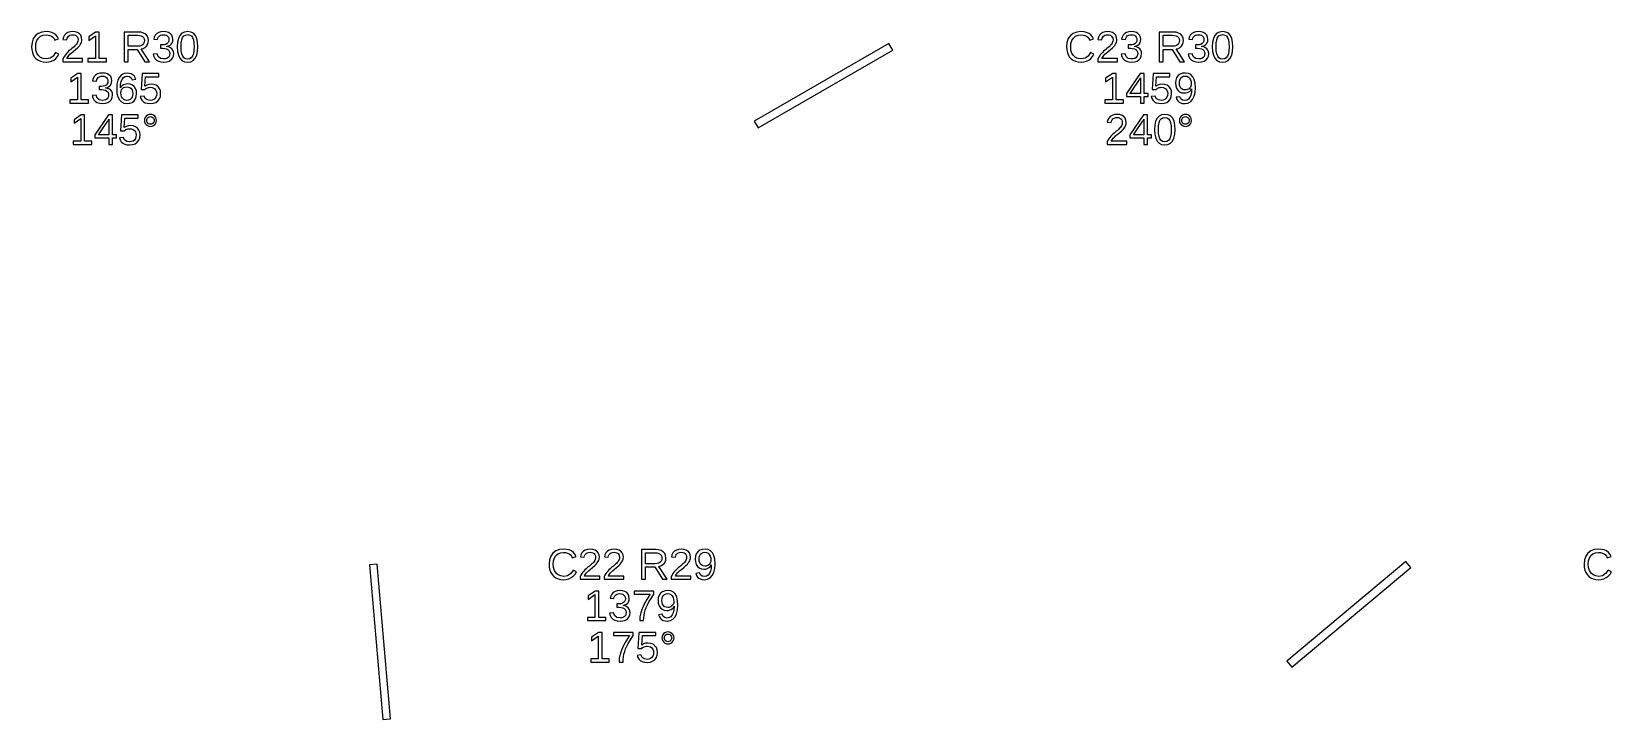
# Model space of a CAD drawing. Extents: x 194 to 2890, y 45 to 1503.
# Drawn here: x 2258 to 2563.3, y 1345 to 1478 of the extents above; entities that cross this region are included whole.
import ezdxf

# ---------------------------------------------------------------- set-up
doc = ezdxf.new("R2010")
doc.units = 0
doc.layers.get('0').update_dxf_attribs({"linetype": 'CONTINUOUS'})

msp = doc.modelspace()

# ---------------------------------------------------------------- linework, layer by layer
for points in [[(2261.31, 1472.09), (2261.81, 1472.22), (2262.26, 1472.44), (2262.66, 1472.73), (2262.99, 1473.11), (2263.26, 1473.56), (2262.62, 1473.88), (2262.15, 1473.22), (2261.55, 1472.82), (2260.81, 1472.69), (2260.23, 1472.76), (2259.73, 1472.97), (2259.32, 1473.33), (2259.01, 1473.8), (2258.83, 1474.37), (2258.77, 1475.02), (2258.83, 1475.68), (2259, 1476.24), (2259.3, 1476.7), (2259.7, 1477.04), (2260.19, 1477.25), (2260.78, 1477.32), (2261.16, 1477.29), (2261.51, 1477.2), (2261.83, 1477.05), (2262.09, 1476.85), (2262.31, 1476.59), (2262.47, 1476.29), (2263.2, 1476.53), (2262.97, 1476.96), (2262.67, 1477.31), (2262.3, 1477.59), (2261.86, 1477.79), (2261.35, 1477.91), (2260.77, 1477.95), (2259.96, 1477.86), (2259.28, 1477.6), (2258.72, 1477.17), (2258.31, 1476.59), (2258.06, 1475.87), (2257.98, 1475.02), (2258.02, 1474.44), (2258.13, 1473.91), (2258.31, 1473.44), (2258.56, 1473.03), (2258.89, 1472.68), (2259.27, 1472.41), (2259.72, 1472.21), (2260.22, 1472.09), (2260.77, 1472.05)], [(2267.79, 1472.75), (2264.8, 1472.75), (2264.9, 1472.95), (2265.03, 1473.14), (2265.2, 1473.35), (2265.4, 1473.56), (2265.65, 1473.79), (2265.94, 1474.04), (2266.45, 1474.46), (2266.83, 1474.8), (2267.09, 1475.06), (2267.28, 1475.28), (2267.43, 1475.5), (2267.55, 1475.72), (2267.63, 1475.94), (2267.68, 1476.16), (2267.7, 1476.38), (2267.65, 1476.84), (2267.49, 1477.23), (2267.23, 1477.54), (2266.88, 1477.77), (2266.43, 1477.9), (2265.9, 1477.95), (2265.41, 1477.9), (2264.98, 1477.77), (2264.61, 1477.54), (2264.32, 1477.24), (2264.13, 1476.88), (2264.02, 1476.45), (2264.77, 1476.38), (2264.84, 1476.66), (2264.96, 1476.9), (2265.13, 1477.09), (2265.35, 1477.23), (2265.61, 1477.32), (2265.9, 1477.35), (2266.2, 1477.32), (2266.46, 1477.23), (2266.67, 1477.09), (2266.82, 1476.89), (2266.92, 1476.65), (2266.95, 1476.35), (2266.93, 1476.13), (2266.87, 1475.92), (2266.79, 1475.73), (2266.67, 1475.55), (2266.53, 1475.37), (2266.36, 1475.2), (2266.18, 1475.03), (2265.99, 1474.86), (2265.78, 1474.69), (2265.56, 1474.52), (2265.35, 1474.34), (2265.13, 1474.15), (2264.91, 1473.94), (2264.7, 1473.72), (2264.5, 1473.49), (2264.31, 1473.23), (2264.14, 1472.95), (2263.99, 1472.65), (2263.99, 1472.13), (2267.79, 1472.13)], [(2272.44, 1472.75), (2271.04, 1472.75), (2271.04, 1477.86), (2270.36, 1477.86), (2269.01, 1476.93), (2269.01, 1476.24), (2270.3, 1477.16), (2270.3, 1472.75), (2268.84, 1472.75), (2268.84, 1472.13), (2272.44, 1472.13)], [(2276.62, 1474.51), (2278.4, 1474.51), (2279.89, 1472.13), (2280.79, 1472.13), (2279.16, 1474.6), (2279.57, 1474.71), (2279.91, 1474.9), (2280.19, 1475.15), (2280.4, 1475.46), (2280.52, 1475.82), (2280.56, 1476.22), (2280.5, 1476.7), (2280.33, 1477.1), (2280.03, 1477.43), (2279.63, 1477.67), (2279.14, 1477.82), (2278.54, 1477.86), (2275.84, 1477.86), (2275.84, 1472.13), (2276.62, 1472.13)], [(2284.07, 1472.1), (2284.56, 1472.24), (2284.94, 1472.49), (2285.22, 1472.82), (2285.39, 1473.23), (2285.44, 1473.71), (2285.4, 1474.06), (2285.28, 1474.36), (2285.09, 1474.63), (2284.82, 1474.83), (2284.48, 1474.98), (2284.08, 1475.06), (2284.08, 1475.07), (2284.44, 1475.18), (2284.74, 1475.33), (2284.98, 1475.54), (2285.15, 1475.79), (2285.25, 1476.09), (2285.29, 1476.43), (2285.23, 1476.87), (2285.07, 1477.25), (2284.81, 1477.55), (2284.45, 1477.77), (2284, 1477.91), (2283.47, 1477.95), (2282.97, 1477.91), (2282.54, 1477.77), (2282.17, 1477.56), (2281.89, 1477.26), (2281.69, 1476.89), (2281.59, 1476.46), (2282.33, 1476.4), (2282.39, 1476.68), (2282.5, 1476.91), (2282.68, 1477.1), (2282.89, 1477.24), (2283.16, 1477.32), (2283.46, 1477.35), (2283.78, 1477.32), (2284.05, 1477.23), (2284.26, 1477.08), (2284.41, 1476.88), (2284.5, 1476.64), (2284.53, 1476.35), (2284.5, 1476.07), (2284.39, 1475.83), (2284.2, 1475.63), (2283.95, 1475.48), (2283.64, 1475.4), (2283.27, 1475.37), (2282.87, 1475.37), (2282.87, 1474.73), (2283.28, 1474.73), (2283.7, 1474.7), (2284.05, 1474.61), (2284.32, 1474.47), (2284.52, 1474.27), (2284.64, 1474.03), (2284.68, 1473.74), (2284.65, 1473.41), (2284.54, 1473.14), (2284.37, 1472.93), (2284.13, 1472.78), (2283.84, 1472.69), (2283.5, 1472.66), (2282.87, 1472.77), (2282.45, 1473.11), (2282.25, 1473.67), (2281.49, 1473.6), (2281.6, 1473.13), (2281.81, 1472.75), (2282.11, 1472.44), (2282.49, 1472.22), (2282.96, 1472.09), (2283.5, 1472.05)], [(2288.72, 1472.13), (2289.22, 1472.39), (2289.61, 1472.81), (2289.89, 1473.39), (2290.06, 1474.12), (2290.12, 1475), (2290.07, 1475.89), (2289.9, 1476.63), (2289.64, 1477.21), (2289.26, 1477.62), (2288.76, 1477.87), (2288.14, 1477.95), (2287.51, 1477.87), (2287, 1477.62), (2286.62, 1477.21), (2286.35, 1476.64), (2286.19, 1475.9), (2286.14, 1475), (2286.19, 1474.11), (2286.36, 1473.38), (2286.63, 1472.8), (2287.02, 1472.38), (2287.51, 1472.13), (2288.12, 1472.05)], [(2461.31, 1472.09), (2461.81, 1472.22), (2462.26, 1472.44), (2462.66, 1472.73), (2462.99, 1473.11), (2463.26, 1473.56), (2462.62, 1473.88), (2462.15, 1473.22), (2461.55, 1472.82), (2460.81, 1472.69), (2460.23, 1472.76), (2459.73, 1472.97), (2459.32, 1473.33), (2459.01, 1473.8), (2458.83, 1474.37), (2458.77, 1475.02), (2458.83, 1475.68), (2459, 1476.24), (2459.3, 1476.7), (2459.7, 1477.04), (2460.19, 1477.25), (2460.78, 1477.32), (2461.16, 1477.29), (2461.51, 1477.2), (2461.83, 1477.05), (2462.09, 1476.85), (2462.31, 1476.59), (2462.47, 1476.29), (2463.2, 1476.53), (2462.97, 1476.96), (2462.67, 1477.31), (2462.3, 1477.59), (2461.86, 1477.79), (2461.35, 1477.91), (2460.77, 1477.95), (2459.96, 1477.86), (2459.28, 1477.6), (2458.72, 1477.17), (2458.31, 1476.59), (2458.06, 1475.87), (2457.98, 1475.02), (2458.02, 1474.44), (2458.13, 1473.91), (2458.31, 1473.44), (2458.56, 1473.03), (2458.89, 1472.68), (2459.27, 1472.41), (2459.72, 1472.21), (2460.22, 1472.09), (2460.77, 1472.05)], [(2467.79, 1472.75), (2464.8, 1472.75), (2464.9, 1472.95), (2465.03, 1473.14), (2465.2, 1473.35), (2465.4, 1473.56), (2465.65, 1473.79), (2465.94, 1474.04), (2466.45, 1474.46), (2466.83, 1474.8), (2467.09, 1475.06), (2467.28, 1475.28), (2467.43, 1475.5), (2467.55, 1475.72), (2467.63, 1475.94), (2467.68, 1476.16), (2467.7, 1476.38), (2467.65, 1476.84), (2467.49, 1477.23), (2467.23, 1477.54), (2466.88, 1477.77), (2466.43, 1477.9), (2465.9, 1477.95), (2465.41, 1477.9), (2464.98, 1477.77), (2464.61, 1477.54), (2464.32, 1477.24), (2464.13, 1476.88), (2464.02, 1476.45), (2464.77, 1476.38), (2464.84, 1476.66), (2464.96, 1476.9), (2465.13, 1477.09), (2465.35, 1477.23), (2465.61, 1477.32), (2465.9, 1477.35), (2466.2, 1477.32), (2466.46, 1477.23), (2466.67, 1477.09), (2466.82, 1476.89), (2466.92, 1476.65), (2466.95, 1476.35), (2466.93, 1476.13), (2466.87, 1475.92), (2466.79, 1475.73), (2466.67, 1475.55), (2466.53, 1475.37), (2466.36, 1475.2), (2466.18, 1475.03), (2465.99, 1474.86), (2465.78, 1474.69), (2465.56, 1474.52), (2465.35, 1474.34), (2465.13, 1474.15), (2464.91, 1473.94), (2464.7, 1473.72), (2464.5, 1473.49), (2464.31, 1473.23), (2464.14, 1472.95), (2463.99, 1472.65), (2463.99, 1472.13), (2467.79, 1472.13)], [(2471.11, 1472.1), (2471.59, 1472.24), (2471.97, 1472.49), (2472.25, 1472.82), (2472.42, 1473.23), (2472.48, 1473.71), (2472.44, 1474.06), (2472.32, 1474.36), (2472.12, 1474.63), (2471.85, 1474.83), (2471.51, 1474.98), (2471.12, 1475.06), (2471.12, 1475.07), (2471.48, 1475.18), (2471.77, 1475.33), (2472.01, 1475.54), (2472.18, 1475.79), (2472.28, 1476.09), (2472.32, 1476.43), (2472.26, 1476.87), (2472.1, 1477.25), (2471.84, 1477.55), (2471.48, 1477.77), (2471.03, 1477.91), (2470.5, 1477.95), (2470, 1477.91), (2469.57, 1477.77), (2469.21, 1477.56), (2468.92, 1477.26), (2468.72, 1476.89), (2468.62, 1476.46), (2469.36, 1476.4), (2469.42, 1476.68), (2469.54, 1476.91), (2469.71, 1477.1), (2469.93, 1477.24), (2470.19, 1477.32), (2470.49, 1477.35), (2470.82, 1477.32), (2471.08, 1477.23), (2471.29, 1477.08), (2471.44, 1476.88), (2471.53, 1476.64), (2471.56, 1476.35), (2471.53, 1476.07), (2471.42, 1475.83), (2471.23, 1475.63), (2470.98, 1475.48), (2470.67, 1475.4), (2470.3, 1475.37), (2469.9, 1475.37), (2469.9, 1474.73), (2470.32, 1474.73), (2470.73, 1474.7), (2471.08, 1474.61), (2471.35, 1474.47), (2471.55, 1474.27), (2471.68, 1474.03), (2471.72, 1473.74), (2471.68, 1473.41), (2471.57, 1473.14), (2471.4, 1472.93), (2471.16, 1472.78), (2470.87, 1472.69), (2470.53, 1472.66), (2469.9, 1472.77), (2469.49, 1473.11), (2469.28, 1473.67), (2468.53, 1473.6), (2468.64, 1473.13), (2468.84, 1472.75), (2469.14, 1472.44), (2469.53, 1472.22), (2469.99, 1472.09), (2470.53, 1472.05)], [(2476.62, 1474.51), (2478.4, 1474.51), (2479.89, 1472.13), (2480.79, 1472.13), (2479.16, 1474.6), (2479.57, 1474.71), (2479.91, 1474.9), (2480.19, 1475.15), (2480.4, 1475.46), (2480.52, 1475.82), (2480.56, 1476.22), (2480.5, 1476.7), (2480.33, 1477.1), (2480.03, 1477.43), (2479.63, 1477.67), (2479.14, 1477.82), (2478.54, 1477.86), (2475.84, 1477.86), (2475.84, 1472.13), (2476.62, 1472.13)], [(2484.07, 1472.1), (2484.56, 1472.24), (2484.94, 1472.49), (2485.22, 1472.82), (2485.39, 1473.23), (2485.44, 1473.71), (2485.4, 1474.06), (2485.28, 1474.36), (2485.09, 1474.63), (2484.82, 1474.83), (2484.48, 1474.98), (2484.08, 1475.06), (2484.08, 1475.07), (2484.44, 1475.18), (2484.74, 1475.33), (2484.98, 1475.54), (2485.15, 1475.79), (2485.25, 1476.09), (2485.29, 1476.43), (2485.23, 1476.87), (2485.07, 1477.25), (2484.81, 1477.55), (2484.45, 1477.77), (2484, 1477.91), (2483.47, 1477.95), (2482.97, 1477.91), (2482.54, 1477.77), (2482.17, 1477.56), (2481.89, 1477.26), (2481.69, 1476.89), (2481.59, 1476.46), (2482.33, 1476.4), (2482.39, 1476.68), (2482.5, 1476.91), (2482.68, 1477.1), (2482.89, 1477.24), (2483.16, 1477.32), (2483.46, 1477.35), (2483.78, 1477.32), (2484.05, 1477.23), (2484.26, 1477.08), (2484.41, 1476.88), (2484.5, 1476.64), (2484.53, 1476.35), (2484.5, 1476.07), (2484.39, 1475.83), (2484.2, 1475.63), (2483.95, 1475.48), (2483.64, 1475.4), (2483.27, 1475.37), (2482.87, 1475.37), (2482.87, 1474.73), (2483.28, 1474.73), (2483.7, 1474.7), (2484.05, 1474.61), (2484.32, 1474.47), (2484.52, 1474.27), (2484.64, 1474.03), (2484.68, 1473.74), (2484.65, 1473.41), (2484.54, 1473.14), (2484.37, 1472.93), (2484.13, 1472.78), (2483.84, 1472.69), (2483.5, 1472.66), (2482.87, 1472.77), (2482.45, 1473.11), (2482.25, 1473.67), (2481.49, 1473.6), (2481.6, 1473.13), (2481.81, 1472.75), (2482.11, 1472.44), (2482.49, 1472.22), (2482.96, 1472.09), (2483.5, 1472.05)], [(2488.72, 1472.13), (2489.22, 1472.39), (2489.61, 1472.81), (2489.89, 1473.39), (2490.06, 1474.12), (2490.12, 1475), (2490.07, 1475.89), (2489.9, 1476.63), (2489.64, 1477.21), (2489.26, 1477.62), (2488.76, 1477.87), (2488.14, 1477.95), (2487.51, 1477.87), (2487, 1477.62), (2486.62, 1477.21), (2486.35, 1476.64), (2486.19, 1475.9), (2486.14, 1475), (2486.19, 1474.11), (2486.36, 1473.38), (2486.63, 1472.8), (2487.02, 1472.38), (2487.51, 1472.13), (2488.12, 1472.05)], [(2276.62, 1475.13), (2276.62, 1477.24), (2278.46, 1477.24), (2278.85, 1477.21), (2279.18, 1477.13), (2279.44, 1476.98), (2279.63, 1476.78), (2279.74, 1476.52), (2279.78, 1476.22), (2279.74, 1475.9), (2279.63, 1475.63), (2279.44, 1475.41), (2279.19, 1475.25), (2278.87, 1475.16), (2278.49, 1475.13)], [(2287.73, 1472.71), (2287.41, 1472.9), (2287.18, 1473.21), (2287.01, 1473.66), (2286.91, 1474.26), (2286.88, 1475), (2286.91, 1475.76), (2287.01, 1476.36), (2287.17, 1476.81), (2287.41, 1477.11), (2287.73, 1477.29), (2288.14, 1477.36), (2288.54, 1477.29), (2288.86, 1477.11), (2289.09, 1476.8), (2289.25, 1476.35), (2289.34, 1475.75), (2289.37, 1475), (2289.34, 1474.27), (2289.24, 1473.68), (2289.07, 1473.23), (2288.83, 1472.91), (2288.52, 1472.71), (2288.13, 1472.65)], [(2424.38, 1474.35), (2423.62, 1475.65), (2397.64, 1460.65), (2398.39, 1459.35)], [(2476.62, 1475.13), (2476.62, 1477.24), (2478.46, 1477.24), (2478.85, 1477.21), (2479.18, 1477.13), (2479.44, 1476.98), (2479.63, 1476.78), (2479.74, 1476.52), (2479.78, 1476.22), (2479.74, 1475.9), (2479.63, 1475.63), (2479.44, 1475.41), (2479.19, 1475.25), (2478.87, 1475.16), (2478.49, 1475.13)], [(2487.73, 1472.71), (2487.41, 1472.9), (2487.18, 1473.21), (2487.01, 1473.66), (2486.91, 1474.26), (2486.88, 1475), (2486.91, 1475.76), (2487.01, 1476.36), (2487.17, 1476.81), (2487.41, 1477.11), (2487.73, 1477.29), (2488.14, 1477.36), (2488.54, 1477.29), (2488.86, 1477.11), (2489.09, 1476.8), (2489.25, 1476.35), (2489.34, 1475.75), (2489.37, 1475), (2489.34, 1474.27), (2489.24, 1473.68), (2489.07, 1473.23), (2488.83, 1472.91), (2488.52, 1472.71), (2488.13, 1472.65)], [(2268.96, 1464.75), (2267.56, 1464.75), (2267.56, 1469.86), (2266.89, 1469.86), (2265.53, 1468.93), (2265.53, 1468.24), (2266.83, 1469.16), (2266.83, 1464.75), (2265.37, 1464.75), (2265.37, 1464.13), (2268.96, 1464.13)], [(2272.26, 1464.1), (2272.74, 1464.24), (2273.13, 1464.49), (2273.41, 1464.82), (2273.58, 1465.23), (2273.63, 1465.71), (2273.59, 1466.06), (2273.47, 1466.36), (2273.28, 1466.63), (2273.01, 1466.83), (2272.67, 1466.98), (2272.27, 1467.06), (2272.27, 1467.07), (2272.63, 1467.18), (2272.93, 1467.33), (2273.17, 1467.54), (2273.34, 1467.79), (2273.44, 1468.09), (2273.47, 1468.43), (2273.42, 1468.87), (2273.26, 1469.25), (2273, 1469.55), (2272.64, 1469.77), (2272.19, 1469.91), (2271.66, 1469.95), (2271.16, 1469.91), (2270.73, 1469.77), (2270.36, 1469.56), (2270.08, 1469.26), (2269.88, 1468.89), (2269.78, 1468.46), (2270.52, 1468.4), (2270.58, 1468.68), (2270.69, 1468.91), (2270.86, 1469.1), (2271.08, 1469.24), (2271.35, 1469.32), (2271.65, 1469.35), (2271.97, 1469.32), (2272.24, 1469.23), (2272.45, 1469.08), (2272.6, 1468.88), (2272.69, 1468.64), (2272.72, 1468.35), (2272.69, 1468.07), (2272.57, 1467.83), (2272.39, 1467.63), (2272.14, 1467.48), (2271.83, 1467.4), (2271.46, 1467.37), (2271.06, 1467.37), (2271.06, 1466.73), (2271.47, 1466.73), (2271.89, 1466.7), (2272.24, 1466.61), (2272.51, 1466.47), (2272.71, 1466.27), (2272.83, 1466.03), (2272.87, 1465.74), (2272.84, 1465.41), (2272.73, 1465.14), (2272.56, 1464.93), (2272.32, 1464.78), (2272.03, 1464.69), (2271.69, 1464.66), (2271.06, 1464.77), (2270.64, 1465.11), (2270.44, 1465.67), (2269.68, 1465.6), (2269.79, 1465.13), (2270, 1464.75), (2270.3, 1464.44), (2270.68, 1464.22), (2271.15, 1464.09), (2271.69, 1464.05)], [(2276.95, 1464.11), (2277.41, 1464.28), (2277.78, 1464.57), (2278.05, 1464.97), (2278.21, 1465.44), (2278.27, 1466.01), (2278.22, 1466.53), (2278.06, 1466.97), (2277.8, 1467.34), (2277.46, 1467.62), (2277.04, 1467.78), (2276.54, 1467.84), (2276.24, 1467.82), (2275.97, 1467.75), (2275.71, 1467.64), (2275.49, 1467.5), (2275.3, 1467.31), (2275.15, 1467.08), (2275.19, 1467.76), (2275.3, 1468.32), (2275.5, 1468.77), (2275.76, 1469.1), (2276.08, 1469.29), (2276.47, 1469.36), (2276.89, 1469.28), (2277.21, 1469.04), (2277.41, 1468.66), (2278.11, 1468.78), (2277.78, 1469.43), (2277.23, 1469.82), (2276.47, 1469.95), (2275.87, 1469.86), (2275.36, 1469.6), (2274.96, 1469.15), (2274.66, 1468.54), (2274.48, 1467.78), (2274.42, 1466.87), (2274.48, 1466.02), (2274.65, 1465.32), (2274.94, 1464.77), (2275.33, 1464.37), (2275.82, 1464.13), (2276.42, 1464.05)], [(2281.48, 1464.11), (2281.97, 1464.28), (2282.38, 1464.57), (2282.68, 1464.96), (2282.86, 1465.44), (2282.92, 1466), (2282.86, 1466.5), (2282.7, 1466.93), (2282.42, 1467.29), (2282.04, 1467.57), (2281.59, 1467.73), (2281.07, 1467.79), (2280.62, 1467.75), (2280.23, 1467.63), (2279.88, 1467.42), (2279.99, 1469.24), (2282.59, 1469.24), (2282.59, 1469.86), (2279.33, 1469.86), (2279.14, 1466.78), (2279.85, 1466.78), (2280.02, 1466.92), (2280.19, 1467.02), (2280.36, 1467.1), (2280.54, 1467.15), (2280.72, 1467.18), (2280.92, 1467.19), (2281.27, 1467.15), (2281.57, 1467.04), (2281.82, 1466.86), (2282.01, 1466.61), (2282.12, 1466.32), (2282.16, 1465.98), (2282.12, 1465.6), (2282.01, 1465.27), (2281.82, 1465), (2281.57, 1464.81), (2281.27, 1464.69), (2280.9, 1464.65), (2280.34, 1464.74), (2279.94, 1465.03), (2279.71, 1465.5), (2278.97, 1465.41), (2279.1, 1465.01), (2279.3, 1464.67), (2279.59, 1464.4), (2279.95, 1464.21), (2280.38, 1464.09), (2280.88, 1464.05)], [(2468.96, 1464.75), (2467.56, 1464.75), (2467.56, 1469.86), (2466.89, 1469.86), (2465.53, 1468.93), (2465.53, 1468.24), (2466.83, 1469.16), (2466.83, 1464.75), (2465.37, 1464.75), (2465.37, 1464.13), (2468.96, 1464.13)], [(2472.95, 1465.43), (2473.76, 1465.43), (2473.76, 1466.01), (2472.95, 1466.01), (2472.95, 1469.86), (2472.18, 1469.86), (2469.56, 1466), (2469.56, 1465.43), (2472.26, 1465.43), (2472.26, 1464.13), (2472.95, 1464.13)], [(2470.23, 1466.01), (2470.3, 1466.09), (2470.52, 1466.39), (2471.99, 1468.55), (2472.03, 1468.62), (2472.08, 1468.71), (2472.14, 1468.82), (2472.2, 1468.93), (2472.24, 1469), (2472.26, 1469.04), (2472.26, 1466.01)], [(2476.84, 1464.11), (2477.34, 1464.28), (2477.75, 1464.57), (2478.04, 1464.96), (2478.22, 1465.44), (2478.28, 1466), (2478.23, 1466.5), (2478.06, 1466.93), (2477.78, 1467.29), (2477.41, 1467.57), (2476.96, 1467.73), (2476.43, 1467.79), (2475.99, 1467.75), (2475.59, 1467.63), (2475.25, 1467.42), (2475.36, 1469.24), (2477.95, 1469.24), (2477.95, 1469.86), (2474.69, 1469.86), (2474.5, 1466.78), (2475.22, 1466.78), (2475.39, 1466.92), (2475.56, 1467.02), (2475.73, 1467.1), (2475.9, 1467.15), (2476.09, 1467.18), (2476.28, 1467.19), (2476.64, 1467.15), (2476.94, 1467.04), (2477.19, 1466.86), (2477.37, 1466.61), (2477.49, 1466.32), (2477.52, 1465.98), (2477.49, 1465.6), (2477.38, 1465.27), (2477.19, 1465), (2476.94, 1464.81), (2476.63, 1464.69), (2476.27, 1464.65), (2475.71, 1464.74), (2475.31, 1465.03), (2475.07, 1465.5), (2474.33, 1465.41), (2474.46, 1465.01), (2474.67, 1464.67), (2474.96, 1464.4), (2475.32, 1464.21), (2475.75, 1464.09), (2476.25, 1464.05)], [(2481.41, 1464.14), (2481.92, 1464.4), (2482.34, 1464.84), (2482.63, 1465.45), (2482.81, 1466.21), (2482.87, 1467.11), (2482.82, 1467.98), (2482.66, 1468.69), (2482.38, 1469.24), (2482, 1469.64), (2481.52, 1469.87), (2480.93, 1469.95), (2480.38, 1469.89), (2479.91, 1469.72), (2479.53, 1469.44), (2479.25, 1469.05), (2479.08, 1468.58), (2479.03, 1468.02), (2479.08, 1467.48), (2479.23, 1467.01), (2479.49, 1466.62), (2479.83, 1466.32), (2480.24, 1466.15), (2480.73, 1466.09), (2481.03, 1466.11), (2481.32, 1466.19), (2481.59, 1466.31), (2481.83, 1466.47), (2482.02, 1466.67), (2482.15, 1466.9), (2482.1, 1466.23), (2481.98, 1465.67), (2481.79, 1465.23), (2481.53, 1464.9), (2481.2, 1464.71), (2480.81, 1464.64), (2480.37, 1464.72), (2480.05, 1464.96), (2479.84, 1465.36), (2479.14, 1465.25), (2479.29, 1464.86), (2479.48, 1464.56), (2479.72, 1464.33), (2480.02, 1464.18), (2480.38, 1464.08), (2480.8, 1464.05)], [(2480.58, 1466.71), (2480.3, 1466.83), (2480.07, 1467.03), (2479.91, 1467.3), (2479.8, 1467.63), (2479.77, 1468.02), (2479.8, 1468.4), (2479.91, 1468.73), (2480.07, 1469), (2480.3, 1469.2), (2480.58, 1469.32), (2480.91, 1469.36), (2481.24, 1469.31), (2481.52, 1469.17), (2481.76, 1468.93), (2481.94, 1468.62), (2482.04, 1468.25), (2482.08, 1467.82), (2482.06, 1467.6), (2482.01, 1467.4), (2481.92, 1467.22), (2481.8, 1467.06), (2481.66, 1466.92), (2481.49, 1466.81), (2481.3, 1466.73), (2481.11, 1466.68), (2480.9, 1466.67)], [(2276.07, 1464.69), (2275.79, 1464.83), (2275.55, 1465.06), (2275.37, 1465.37), (2275.26, 1465.73), (2275.22, 1466.15), (2275.26, 1466.47), (2275.36, 1466.75), (2275.54, 1466.97), (2275.77, 1467.14), (2276.05, 1467.24), (2276.37, 1467.27), (2276.7, 1467.24), (2276.99, 1467.12), (2277.22, 1466.93), (2277.39, 1466.68), (2277.49, 1466.36), (2277.52, 1465.97), (2277.49, 1465.59), (2277.39, 1465.26), (2277.22, 1465), (2277, 1464.8), (2276.72, 1464.68), (2276.39, 1464.64)], [(2269.61, 1456.75), (2268.21, 1456.75), (2268.21, 1461.86), (2267.54, 1461.86), (2266.18, 1460.93), (2266.18, 1460.24), (2267.48, 1461.16), (2267.48, 1456.75), (2266.02, 1456.75), (2266.02, 1456.13), (2269.61, 1456.13)], [(2273.6, 1457.43), (2274.41, 1457.43), (2274.41, 1458.01), (2273.6, 1458.01), (2273.6, 1461.86), (2272.83, 1461.86), (2270.21, 1458), (2270.21, 1457.43), (2272.91, 1457.43), (2272.91, 1456.13), (2273.6, 1456.13)], [(2270.88, 1458.01), (2270.95, 1458.09), (2271.17, 1458.39), (2272.64, 1460.55), (2272.68, 1460.62), (2272.73, 1460.71), (2272.8, 1460.82), (2272.86, 1460.93), (2272.89, 1461), (2272.91, 1461.04), (2272.91, 1458.01)], [(2277.49, 1456.11), (2277.99, 1456.28), (2278.4, 1456.57), (2278.7, 1456.96), (2278.88, 1457.44), (2278.94, 1458), (2278.88, 1458.5), (2278.71, 1458.93), (2278.43, 1459.29), (2278.06, 1459.57), (2277.61, 1459.73), (2277.08, 1459.79), (2276.64, 1459.75), (2276.24, 1459.63), (2275.9, 1459.42), (2276.01, 1461.24), (2278.6, 1461.24), (2278.6, 1461.86), (2275.34, 1461.86), (2275.15, 1458.78), (2275.87, 1458.78), (2276.04, 1458.92), (2276.21, 1459.02), (2276.38, 1459.1), (2276.56, 1459.15), (2276.74, 1459.18), (2276.93, 1459.19), (2277.29, 1459.15), (2277.59, 1459.04), (2277.84, 1458.86), (2278.03, 1458.61), (2278.14, 1458.32), (2278.17, 1457.98), (2278.14, 1457.6), (2278.03, 1457.27), (2277.84, 1457), (2277.59, 1456.81), (2277.28, 1456.69), (2276.92, 1456.65), (2276.36, 1456.74), (2275.96, 1457.03), (2275.73, 1457.5), (2274.98, 1457.41), (2275.11, 1457.01), (2275.32, 1456.67), (2275.61, 1456.4), (2275.97, 1456.21), (2276.4, 1456.09), (2276.9, 1456.05)], [(2281.25, 1459.67), (2281.53, 1459.78), (2281.77, 1459.97), (2281.96, 1460.21), (2282.08, 1460.48), (2282.12, 1460.79), (2282.08, 1461.1), (2281.97, 1461.37), (2281.78, 1461.61), (2281.53, 1461.8), (2281.26, 1461.91), (2280.95, 1461.95), (2280.64, 1461.91), (2280.36, 1461.8), (2280.12, 1461.61), (2279.93, 1461.37), (2279.82, 1461.09), (2279.78, 1460.79), (2279.82, 1460.49), (2279.93, 1460.22), (2280.13, 1459.97), (2280.37, 1459.78), (2280.64, 1459.67), (2280.95, 1459.63)], [(2280.76, 1460.08), (2280.59, 1460.15), (2280.44, 1460.27), (2280.32, 1460.43), (2280.25, 1460.6), (2280.23, 1460.79), (2280.25, 1460.98), (2280.32, 1461.15), (2280.44, 1461.31), (2280.59, 1461.43), (2280.76, 1461.5), (2280.95, 1461.52), (2281.14, 1461.5), (2281.31, 1461.43), (2281.46, 1461.31), (2281.58, 1461.16), (2281.65, 1460.99), (2281.67, 1460.79), (2281.65, 1460.6), (2281.58, 1460.42), (2281.46, 1460.27), (2281.31, 1460.15), (2281.14, 1460.08), (2280.95, 1460.06)], [(2469.6, 1456.75), (2466.61, 1456.75), (2466.71, 1456.95), (2466.84, 1457.14), (2467.01, 1457.35), (2467.21, 1457.56), (2467.46, 1457.79), (2467.75, 1458.04), (2468.26, 1458.46), (2468.64, 1458.8), (2468.9, 1459.06), (2469.09, 1459.28), (2469.24, 1459.5), (2469.36, 1459.72), (2469.44, 1459.94), (2469.49, 1460.16), (2469.51, 1460.38), (2469.46, 1460.84), (2469.3, 1461.23), (2469.04, 1461.54), (2468.69, 1461.77), (2468.24, 1461.9), (2467.71, 1461.95), (2467.21, 1461.9), (2466.78, 1461.77), (2466.42, 1461.54), (2466.13, 1461.24), (2465.93, 1460.88), (2465.83, 1460.45), (2466.58, 1460.38), (2466.65, 1460.66), (2466.76, 1460.9), (2466.94, 1461.09), (2467.16, 1461.23), (2467.42, 1461.32), (2467.71, 1461.35), (2468.01, 1461.32), (2468.27, 1461.23), (2468.48, 1461.09), (2468.63, 1460.89), (2468.72, 1460.65), (2468.75, 1460.35), (2468.74, 1460.13), (2468.68, 1459.92), (2468.59, 1459.73), (2468.48, 1459.55), (2468.34, 1459.37), (2468.17, 1459.2), (2467.99, 1459.03), (2467.8, 1458.86), (2467.59, 1458.69), (2467.37, 1458.52), (2467.16, 1458.34), (2466.94, 1458.15), (2466.72, 1457.94), (2466.51, 1457.72), (2466.31, 1457.49), (2466.12, 1457.23), (2465.95, 1456.95), (2465.8, 1456.65), (2465.8, 1456.13), (2469.6, 1456.13)], [(2473.6, 1457.43), (2474.41, 1457.43), (2474.41, 1458.01), (2473.6, 1458.01), (2473.6, 1461.86), (2472.83, 1461.86), (2470.21, 1458), (2470.21, 1457.43), (2472.91, 1457.43), (2472.91, 1456.13), (2473.6, 1456.13)], [(2470.88, 1458.01), (2470.95, 1458.09), (2471.17, 1458.39), (2472.64, 1460.55), (2472.68, 1460.62), (2472.73, 1460.71), (2472.8, 1460.82), (2472.86, 1460.93), (2472.89, 1461), (2472.91, 1461.04), (2472.91, 1458.01)], [(2477.56, 1456.13), (2478.06, 1456.39), (2478.45, 1456.81), (2478.73, 1457.39), (2478.9, 1458.12), (2478.96, 1459), (2478.91, 1459.89), (2478.75, 1460.63), (2478.48, 1461.21), (2478.1, 1461.62), (2477.6, 1461.87), (2476.98, 1461.95), (2476.35, 1461.87), (2475.84, 1461.62), (2475.46, 1461.21), (2475.19, 1460.64), (2475.03, 1459.9), (2474.98, 1459), (2475.03, 1458.11), (2475.2, 1457.38), (2475.47, 1456.8), (2475.86, 1456.38), (2476.35, 1456.13), (2476.96, 1456.05)], [(2476.57, 1456.71), (2476.25, 1456.9), (2476.02, 1457.21), (2475.85, 1457.66), (2475.75, 1458.26), (2475.72, 1459), (2475.75, 1459.76), (2475.85, 1460.36), (2476.01, 1460.81), (2476.25, 1461.11), (2476.57, 1461.29), (2476.98, 1461.36), (2477.38, 1461.29), (2477.7, 1461.11), (2477.93, 1460.8), (2478.09, 1460.35), (2478.18, 1459.75), (2478.22, 1459), (2478.18, 1458.27), (2478.08, 1457.68), (2477.91, 1457.23), (2477.68, 1456.91), (2477.36, 1456.71), (2476.97, 1456.65)], [(2481.25, 1459.67), (2481.53, 1459.78), (2481.77, 1459.97), (2481.96, 1460.21), (2482.08, 1460.48), (2482.12, 1460.79), (2482.08, 1461.1), (2481.97, 1461.37), (2481.78, 1461.61), (2481.53, 1461.8), (2481.26, 1461.91), (2480.95, 1461.95), (2480.64, 1461.91), (2480.36, 1461.8), (2480.12, 1461.61), (2479.93, 1461.37), (2479.82, 1461.09), (2479.78, 1460.79), (2479.82, 1460.49), (2479.93, 1460.22), (2480.13, 1459.97), (2480.37, 1459.78), (2480.64, 1459.67), (2480.95, 1459.63)], [(2480.76, 1460.08), (2480.59, 1460.15), (2480.44, 1460.27), (2480.32, 1460.43), (2480.25, 1460.6), (2480.23, 1460.79), (2480.25, 1460.98), (2480.32, 1461.15), (2480.44, 1461.31), (2480.59, 1461.43), (2480.76, 1461.5), (2480.95, 1461.52), (2481.14, 1461.5), (2481.31, 1461.43), (2481.46, 1461.31), (2481.58, 1461.16), (2481.65, 1460.99), (2481.67, 1460.79), (2481.65, 1460.6), (2481.58, 1460.42), (2481.46, 1460.27), (2481.31, 1460.15), (2481.14, 1460.08), (2480.95, 1460.06)], [(2361.31, 1372.09), (2361.81, 1372.22), (2362.26, 1372.44), (2362.66, 1372.73), (2362.99, 1373.11), (2363.26, 1373.56), (2362.62, 1373.88), (2362.15, 1373.22), (2361.55, 1372.82), (2360.81, 1372.69), (2360.23, 1372.76), (2359.73, 1372.97), (2359.32, 1373.33), (2359.01, 1373.8), (2358.83, 1374.37), (2358.77, 1375.02), (2358.83, 1375.68), (2359, 1376.24), (2359.3, 1376.7), (2359.7, 1377.04), (2360.19, 1377.25), (2360.78, 1377.32), (2361.16, 1377.29), (2361.51, 1377.2), (2361.83, 1377.05), (2362.09, 1376.85), (2362.31, 1376.59), (2362.47, 1376.29), (2363.2, 1376.53), (2362.97, 1376.96), (2362.67, 1377.31), (2362.3, 1377.59), (2361.86, 1377.79), (2361.35, 1377.91), (2360.77, 1377.95), (2359.96, 1377.86), (2359.28, 1377.6), (2358.72, 1377.17), (2358.31, 1376.59), (2358.06, 1375.87), (2357.98, 1375.02), (2358.02, 1374.44), (2358.13, 1373.91), (2358.31, 1373.44), (2358.56, 1373.03), (2358.89, 1372.68), (2359.27, 1372.41), (2359.72, 1372.21), (2360.22, 1372.09), (2360.77, 1372.05)], [(2367.79, 1372.75), (2364.8, 1372.75), (2364.9, 1372.95), (2365.03, 1373.14), (2365.2, 1373.35), (2365.4, 1373.56), (2365.65, 1373.79), (2365.94, 1374.04), (2366.45, 1374.46), (2366.83, 1374.8), (2367.09, 1375.06), (2367.28, 1375.28), (2367.43, 1375.5), (2367.55, 1375.72), (2367.63, 1375.94), (2367.68, 1376.16), (2367.7, 1376.38), (2367.65, 1376.84), (2367.49, 1377.23), (2367.23, 1377.54), (2366.88, 1377.77), (2366.43, 1377.9), (2365.9, 1377.95), (2365.41, 1377.9), (2364.98, 1377.77), (2364.61, 1377.54), (2364.32, 1377.24), (2364.13, 1376.88), (2364.02, 1376.45), (2364.77, 1376.38), (2364.84, 1376.66), (2364.96, 1376.9), (2365.13, 1377.09), (2365.35, 1377.23), (2365.61, 1377.32), (2365.9, 1377.35), (2366.2, 1377.32), (2366.46, 1377.23), (2366.67, 1377.09), (2366.82, 1376.89), (2366.92, 1376.65), (2366.95, 1376.35), (2366.93, 1376.13), (2366.87, 1375.92), (2366.79, 1375.73), (2366.67, 1375.55), (2366.53, 1375.37), (2366.36, 1375.2), (2366.18, 1375.03), (2365.99, 1374.86), (2365.78, 1374.69), (2365.56, 1374.52), (2365.35, 1374.34), (2365.13, 1374.15), (2364.91, 1373.94), (2364.7, 1373.72), (2364.5, 1373.49), (2364.31, 1373.23), (2364.14, 1372.95), (2363.99, 1372.65), (2363.99, 1372.13), (2367.79, 1372.13)], [(2372.42, 1372.75), (2369.43, 1372.75), (2369.53, 1372.95), (2369.66, 1373.14), (2369.83, 1373.35), (2370.04, 1373.56), (2370.29, 1373.79), (2370.58, 1374.04), (2371.08, 1374.46), (2371.47, 1374.8), (2371.73, 1375.06), (2371.91, 1375.28), (2372.06, 1375.5), (2372.18, 1375.72), (2372.27, 1375.94), (2372.32, 1376.16), (2372.33, 1376.38), (2372.28, 1376.84), (2372.13, 1377.23), (2371.87, 1377.54), (2371.51, 1377.77), (2371.07, 1377.9), (2370.54, 1377.95), (2370.04, 1377.9), (2369.61, 1377.77), (2369.24, 1377.54), (2368.96, 1377.24), (2368.76, 1376.88), (2368.66, 1376.45), (2369.41, 1376.38), (2369.47, 1376.66), (2369.59, 1376.9), (2369.76, 1377.09), (2369.98, 1377.23), (2370.24, 1377.32), (2370.54, 1377.35), (2370.84, 1377.32), (2371.1, 1377.23), (2371.3, 1377.09), (2371.46, 1376.89), (2371.55, 1376.65), (2371.58, 1376.35), (2371.56, 1376.13), (2371.51, 1375.92), (2371.42, 1375.73), (2371.3, 1375.55), (2371.16, 1375.37), (2371, 1375.2), (2370.82, 1375.03), (2370.62, 1374.86), (2370.42, 1374.69), (2370.2, 1374.52), (2369.98, 1374.34), (2369.76, 1374.15), (2369.55, 1373.94), (2369.34, 1373.72), (2369.13, 1373.49), (2368.94, 1373.23), (2368.78, 1372.95), (2368.63, 1372.65), (2368.63, 1372.13), (2372.42, 1372.13)], [(2376.62, 1374.51), (2378.4, 1374.51), (2379.89, 1372.13), (2380.79, 1372.13), (2379.16, 1374.6), (2379.57, 1374.71), (2379.91, 1374.9), (2380.19, 1375.15), (2380.4, 1375.46), (2380.52, 1375.82), (2380.56, 1376.22), (2380.5, 1376.7), (2380.33, 1377.1), (2380.03, 1377.43), (2379.63, 1377.67), (2379.14, 1377.82), (2378.54, 1377.86), (2375.84, 1377.86), (2375.84, 1372.13), (2376.62, 1372.13)], [(2376.62, 1375.13), (2376.62, 1377.24), (2378.46, 1377.24), (2378.85, 1377.21), (2379.18, 1377.13), (2379.44, 1376.98), (2379.63, 1376.78), (2379.74, 1376.52), (2379.78, 1376.22), (2379.74, 1375.9), (2379.63, 1375.63), (2379.44, 1375.41), (2379.19, 1375.25), (2378.87, 1375.16), (2378.49, 1375.13)], [(2385.39, 1372.75), (2382.4, 1372.75), (2382.5, 1372.95), (2382.63, 1373.14), (2382.8, 1373.35), (2383, 1373.56), (2383.25, 1373.79), (2383.54, 1374.04), (2384.05, 1374.46), (2384.43, 1374.8), (2384.7, 1375.06), (2384.88, 1375.28), (2385.03, 1375.5), (2385.15, 1375.72), (2385.23, 1375.94), (2385.28, 1376.16), (2385.3, 1376.38), (2385.25, 1376.84), (2385.09, 1377.23), (2384.84, 1377.54), (2384.48, 1377.77), (2384.04, 1377.9), (2383.5, 1377.95), (2383.01, 1377.9), (2382.58, 1377.77), (2382.21, 1377.54), (2381.92, 1377.24), (2381.73, 1376.88), (2381.63, 1376.45), (2382.38, 1376.38), (2382.44, 1376.66), (2382.56, 1376.9), (2382.73, 1377.09), (2382.95, 1377.23), (2383.21, 1377.32), (2383.5, 1377.35), (2383.81, 1377.32), (2384.06, 1377.23), (2384.27, 1377.09), (2384.43, 1376.89), (2384.52, 1376.65), (2384.55, 1376.35), (2384.53, 1376.13), (2384.48, 1375.92), (2384.39, 1375.73), (2384.27, 1375.55), (2384.13, 1375.37), (2383.97, 1375.2), (2383.79, 1375.03), (2383.59, 1374.86), (2383.38, 1374.69), (2383.17, 1374.52), (2382.95, 1374.34), (2382.73, 1374.15), (2382.51, 1373.94), (2382.3, 1373.72), (2382.1, 1373.49), (2381.91, 1373.23), (2381.74, 1372.95), (2381.59, 1372.65), (2381.59, 1372.13), (2385.39, 1372.13)], [(2388.59, 1372.14), (2389.1, 1372.4), (2389.51, 1372.84), (2389.81, 1373.45), (2389.99, 1374.21), (2390.05, 1375.11), (2390, 1375.98), (2389.83, 1376.69), (2389.56, 1377.24), (2389.18, 1377.64), (2388.7, 1377.87), (2388.11, 1377.95), (2387.55, 1377.89), (2387.09, 1377.72), (2386.71, 1377.44), (2386.43, 1377.05), (2386.26, 1376.58), (2386.2, 1376.02), (2386.25, 1375.48), (2386.41, 1375.01), (2386.66, 1374.62), (2387.01, 1374.32), (2387.42, 1374.15), (2387.9, 1374.09), (2388.21, 1374.11), (2388.5, 1374.19), (2388.77, 1374.31), (2389.01, 1374.47), (2389.19, 1374.67), (2389.33, 1374.9), (2389.28, 1374.23), (2389.16, 1373.67), (2388.96, 1373.23), (2388.7, 1372.9), (2388.38, 1372.71), (2387.99, 1372.64), (2387.55, 1372.72), (2387.22, 1372.96), (2387.02, 1373.36), (2386.32, 1373.25), (2386.46, 1372.86), (2386.65, 1372.56), (2386.9, 1372.33), (2387.2, 1372.18), (2387.56, 1372.08), (2387.97, 1372.05)], [(2387.75, 1374.71), (2387.48, 1374.83), (2387.25, 1375.03), (2387.08, 1375.3), (2386.98, 1375.63), (2386.95, 1376.02), (2386.98, 1376.4), (2387.08, 1376.73), (2387.25, 1377), (2387.48, 1377.2), (2387.76, 1377.32), (2388.08, 1377.36), (2388.42, 1377.31), (2388.7, 1377.17), (2388.94, 1376.93), (2389.11, 1376.62), (2389.22, 1376.25), (2389.25, 1375.82), (2389.24, 1375.6), (2389.18, 1375.4), (2389.1, 1375.22), (2388.98, 1375.06), (2388.84, 1374.92), (2388.67, 1374.81), (2388.48, 1374.73), (2388.28, 1374.68), (2388.08, 1374.67)], [(2561.31, 1372.09), (2561.81, 1372.22), (2562.26, 1372.44), (2562.66, 1372.73), (2562.99, 1373.11), (2563.26, 1373.56), (2562.62, 1373.88), (2562.15, 1373.22), (2561.55, 1372.82), (2560.81, 1372.69), (2560.23, 1372.76), (2559.73, 1372.97), (2559.32, 1373.33), (2559.01, 1373.8), (2558.83, 1374.37), (2558.77, 1375.02), (2558.83, 1375.68), (2559, 1376.24), (2559.3, 1376.7), (2559.7, 1377.04), (2560.19, 1377.25), (2560.78, 1377.32), (2561.16, 1377.29), (2561.51, 1377.2), (2561.83, 1377.05), (2562.09, 1376.85), (2562.31, 1376.59), (2562.47, 1376.29), (2563.2, 1376.53), (2562.97, 1376.96), (2562.67, 1377.31), (2562.3, 1377.59), (2561.86, 1377.79), (2561.35, 1377.91), (2560.77, 1377.95), (2559.96, 1377.86), (2559.28, 1377.6), (2558.72, 1377.17), (2558.31, 1376.59), (2558.06, 1375.87), (2557.98, 1375.02), (2558.02, 1374.44), (2558.13, 1373.91), (2558.31, 1373.44), (2558.56, 1373.03), (2558.89, 1372.68), (2559.27, 1372.41), (2559.72, 1372.21), (2560.22, 1372.09), (2560.77, 1372.05)], [(2327.36, 1345.18), (2324.75, 1375.07), (2323.25, 1374.93), (2325.87, 1345.05)], [(2524.48, 1374.43), (2523.52, 1375.57), (2500.54, 1356.29), (2501.5, 1355.14)], [(2368.96, 1364.75), (2367.56, 1364.75), (2367.56, 1369.86), (2366.89, 1369.86), (2365.53, 1368.93), (2365.53, 1368.24), (2366.83, 1369.16), (2366.83, 1364.75), (2365.37, 1364.75), (2365.37, 1364.13), (2368.96, 1364.13)], [(2372.26, 1364.1), (2372.74, 1364.24), (2373.13, 1364.49), (2373.41, 1364.82), (2373.58, 1365.23), (2373.63, 1365.71), (2373.59, 1366.06), (2373.47, 1366.36), (2373.28, 1366.63), (2373.01, 1366.83), (2372.67, 1366.98), (2372.27, 1367.06), (2372.27, 1367.07), (2372.63, 1367.18), (2372.93, 1367.33), (2373.17, 1367.54), (2373.34, 1367.79), (2373.44, 1368.09), (2373.47, 1368.43), (2373.42, 1368.87), (2373.26, 1369.25), (2373, 1369.55), (2372.64, 1369.77), (2372.19, 1369.91), (2371.66, 1369.95), (2371.16, 1369.91), (2370.73, 1369.77), (2370.36, 1369.56), (2370.08, 1369.26), (2369.88, 1368.89), (2369.78, 1368.46), (2370.52, 1368.4), (2370.58, 1368.68), (2370.69, 1368.91), (2370.86, 1369.1), (2371.08, 1369.24), (2371.35, 1369.32), (2371.65, 1369.35), (2371.97, 1369.32), (2372.24, 1369.23), (2372.45, 1369.08), (2372.6, 1368.88), (2372.69, 1368.64), (2372.72, 1368.35), (2372.69, 1368.07), (2372.57, 1367.83), (2372.39, 1367.63), (2372.14, 1367.48), (2371.83, 1367.4), (2371.46, 1367.37), (2371.06, 1367.37), (2371.06, 1366.73), (2371.47, 1366.73), (2371.89, 1366.7), (2372.24, 1366.61), (2372.51, 1366.47), (2372.71, 1366.27), (2372.83, 1366.03), (2372.87, 1365.74), (2372.84, 1365.41), (2372.73, 1365.14), (2372.56, 1364.93), (2372.32, 1364.78), (2372.03, 1364.69), (2371.69, 1364.66), (2371.06, 1364.77), (2370.64, 1365.11), (2370.44, 1365.67), (2369.68, 1365.6), (2369.79, 1365.13), (2370, 1364.75), (2370.3, 1364.44), (2370.68, 1364.22), (2371.15, 1364.09), (2371.69, 1364.05)], [(2376.27, 1364.65), (2376.33, 1365.17), (2376.43, 1365.67), (2376.57, 1366.16), (2376.75, 1366.66), (2376.97, 1367.17), (2377.27, 1367.74), (2377.69, 1368.44), (2378.22, 1369.27), (2378.22, 1369.86), (2374.43, 1369.86), (2374.43, 1369.24), (2377.51, 1369.24), (2376.85, 1368.23), (2376.33, 1367.3), (2375.95, 1366.44), (2375.69, 1365.65), (2375.54, 1364.88), (2375.49, 1364.13), (2376.25, 1364.13)], [(2381.41, 1364.14), (2381.92, 1364.4), (2382.34, 1364.84), (2382.63, 1365.45), (2382.81, 1366.21), (2382.87, 1367.11), (2382.82, 1367.98), (2382.66, 1368.69), (2382.38, 1369.24), (2382, 1369.64), (2381.52, 1369.87), (2380.93, 1369.95), (2380.38, 1369.89), (2379.91, 1369.72), (2379.53, 1369.44), (2379.25, 1369.05), (2379.08, 1368.58), (2379.03, 1368.02), (2379.08, 1367.48), (2379.23, 1367.01), (2379.49, 1366.62), (2379.83, 1366.32), (2380.24, 1366.15), (2380.73, 1366.09), (2381.03, 1366.11), (2381.32, 1366.19), (2381.59, 1366.31), (2381.83, 1366.47), (2382.02, 1366.67), (2382.15, 1366.9), (2382.1, 1366.23), (2381.98, 1365.67), (2381.79, 1365.23), (2381.53, 1364.9), (2381.2, 1364.71), (2380.81, 1364.64), (2380.37, 1364.72), (2380.05, 1364.96), (2379.84, 1365.36), (2379.14, 1365.25), (2379.29, 1364.86), (2379.48, 1364.56), (2379.72, 1364.33), (2380.02, 1364.18), (2380.38, 1364.08), (2380.8, 1364.05)], [(2380.58, 1366.71), (2380.3, 1366.83), (2380.07, 1367.03), (2379.91, 1367.3), (2379.8, 1367.63), (2379.77, 1368.02), (2379.8, 1368.4), (2379.91, 1368.73), (2380.07, 1369), (2380.3, 1369.2), (2380.58, 1369.32), (2380.91, 1369.36), (2381.24, 1369.31), (2381.52, 1369.17), (2381.76, 1368.93), (2381.94, 1368.62), (2382.04, 1368.25), (2382.08, 1367.82), (2382.06, 1367.6), (2382.01, 1367.4), (2381.92, 1367.22), (2381.8, 1367.06), (2381.66, 1366.92), (2381.49, 1366.81), (2381.3, 1366.73), (2381.11, 1366.68), (2380.9, 1366.67)], [(2369.61, 1356.75), (2368.21, 1356.75), (2368.21, 1361.86), (2367.54, 1361.86), (2366.18, 1360.93), (2366.18, 1360.24), (2367.48, 1361.16), (2367.48, 1356.75), (2366.02, 1356.75), (2366.02, 1356.13), (2369.61, 1356.13)], [(2372.29, 1356.65), (2372.35, 1357.17), (2372.45, 1357.67), (2372.59, 1358.16), (2372.77, 1358.66), (2372.99, 1359.17), (2373.29, 1359.74), (2373.7, 1360.44), (2374.23, 1361.27), (2374.23, 1361.86), (2370.44, 1361.86), (2370.44, 1361.24), (2373.52, 1361.24), (2372.87, 1360.23), (2372.35, 1359.3), (2371.97, 1358.44), (2371.71, 1357.65), (2371.55, 1356.88), (2371.5, 1356.13), (2372.27, 1356.13)], [(2377.49, 1356.11), (2377.99, 1356.28), (2378.4, 1356.57), (2378.7, 1356.96), (2378.88, 1357.44), (2378.94, 1358), (2378.88, 1358.5), (2378.71, 1358.93), (2378.43, 1359.29), (2378.06, 1359.57), (2377.61, 1359.73), (2377.08, 1359.79), (2376.64, 1359.75), (2376.24, 1359.63), (2375.9, 1359.42), (2376.01, 1361.24), (2378.6, 1361.24), (2378.6, 1361.86), (2375.34, 1361.86), (2375.15, 1358.78), (2375.87, 1358.78), (2376.04, 1358.92), (2376.21, 1359.02), (2376.38, 1359.1), (2376.56, 1359.15), (2376.74, 1359.18), (2376.93, 1359.19), (2377.29, 1359.15), (2377.59, 1359.04), (2377.84, 1358.86), (2378.03, 1358.61), (2378.14, 1358.32), (2378.17, 1357.98), (2378.14, 1357.6), (2378.03, 1357.27), (2377.84, 1357), (2377.59, 1356.81), (2377.28, 1356.69), (2376.92, 1356.65), (2376.36, 1356.74), (2375.96, 1357.03), (2375.73, 1357.5), (2374.98, 1357.41), (2375.11, 1357.01), (2375.32, 1356.67), (2375.61, 1356.4), (2375.97, 1356.21), (2376.4, 1356.09), (2376.9, 1356.05)], [(2381.25, 1359.67), (2381.53, 1359.78), (2381.77, 1359.97), (2381.96, 1360.21), (2382.08, 1360.48), (2382.12, 1360.79), (2382.08, 1361.1), (2381.97, 1361.37), (2381.78, 1361.61), (2381.53, 1361.8), (2381.26, 1361.91), (2380.95, 1361.95), (2380.64, 1361.91), (2380.36, 1361.8), (2380.12, 1361.61), (2379.93, 1361.37), (2379.82, 1361.09), (2379.78, 1360.79), (2379.82, 1360.49), (2379.93, 1360.22), (2380.13, 1359.97), (2380.37, 1359.78), (2380.64, 1359.67), (2380.95, 1359.63)], [(2380.76, 1360.08), (2380.59, 1360.15), (2380.44, 1360.27), (2380.32, 1360.43), (2380.25, 1360.6), (2380.23, 1360.79), (2380.25, 1360.98), (2380.32, 1361.15), (2380.44, 1361.31), (2380.59, 1361.43), (2380.76, 1361.5), (2380.95, 1361.52), (2381.14, 1361.5), (2381.31, 1361.43), (2381.46, 1361.31), (2381.58, 1361.16), (2381.65, 1360.99), (2381.67, 1360.79), (2381.65, 1360.6), (2381.58, 1360.42), (2381.46, 1360.27), (2381.31, 1360.15), (2381.14, 1360.08), (2380.95, 1360.06)]]:
    msp.add_lwpolyline(points, close=True)

doc.saveas('drawing.dxf')
